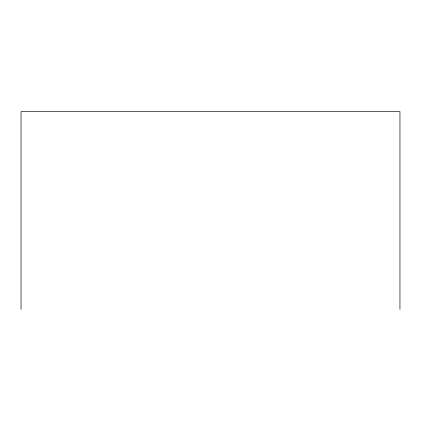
<?xml version="1.0" encoding="UTF-8"?>
<svg xmlns="http://www.w3.org/2000/svg" width="421" height="421" viewBox="0 0 421 421"><rect width="100%" height="100%" fill="white"/><g stroke="black" fill="none" stroke-linecap="round" stroke-linejoin="round"><path stroke-width="0.63" d="M399.95 309.372L399.95 111.628L21.05 111.628L21.05 309.372"/></g></svg>
